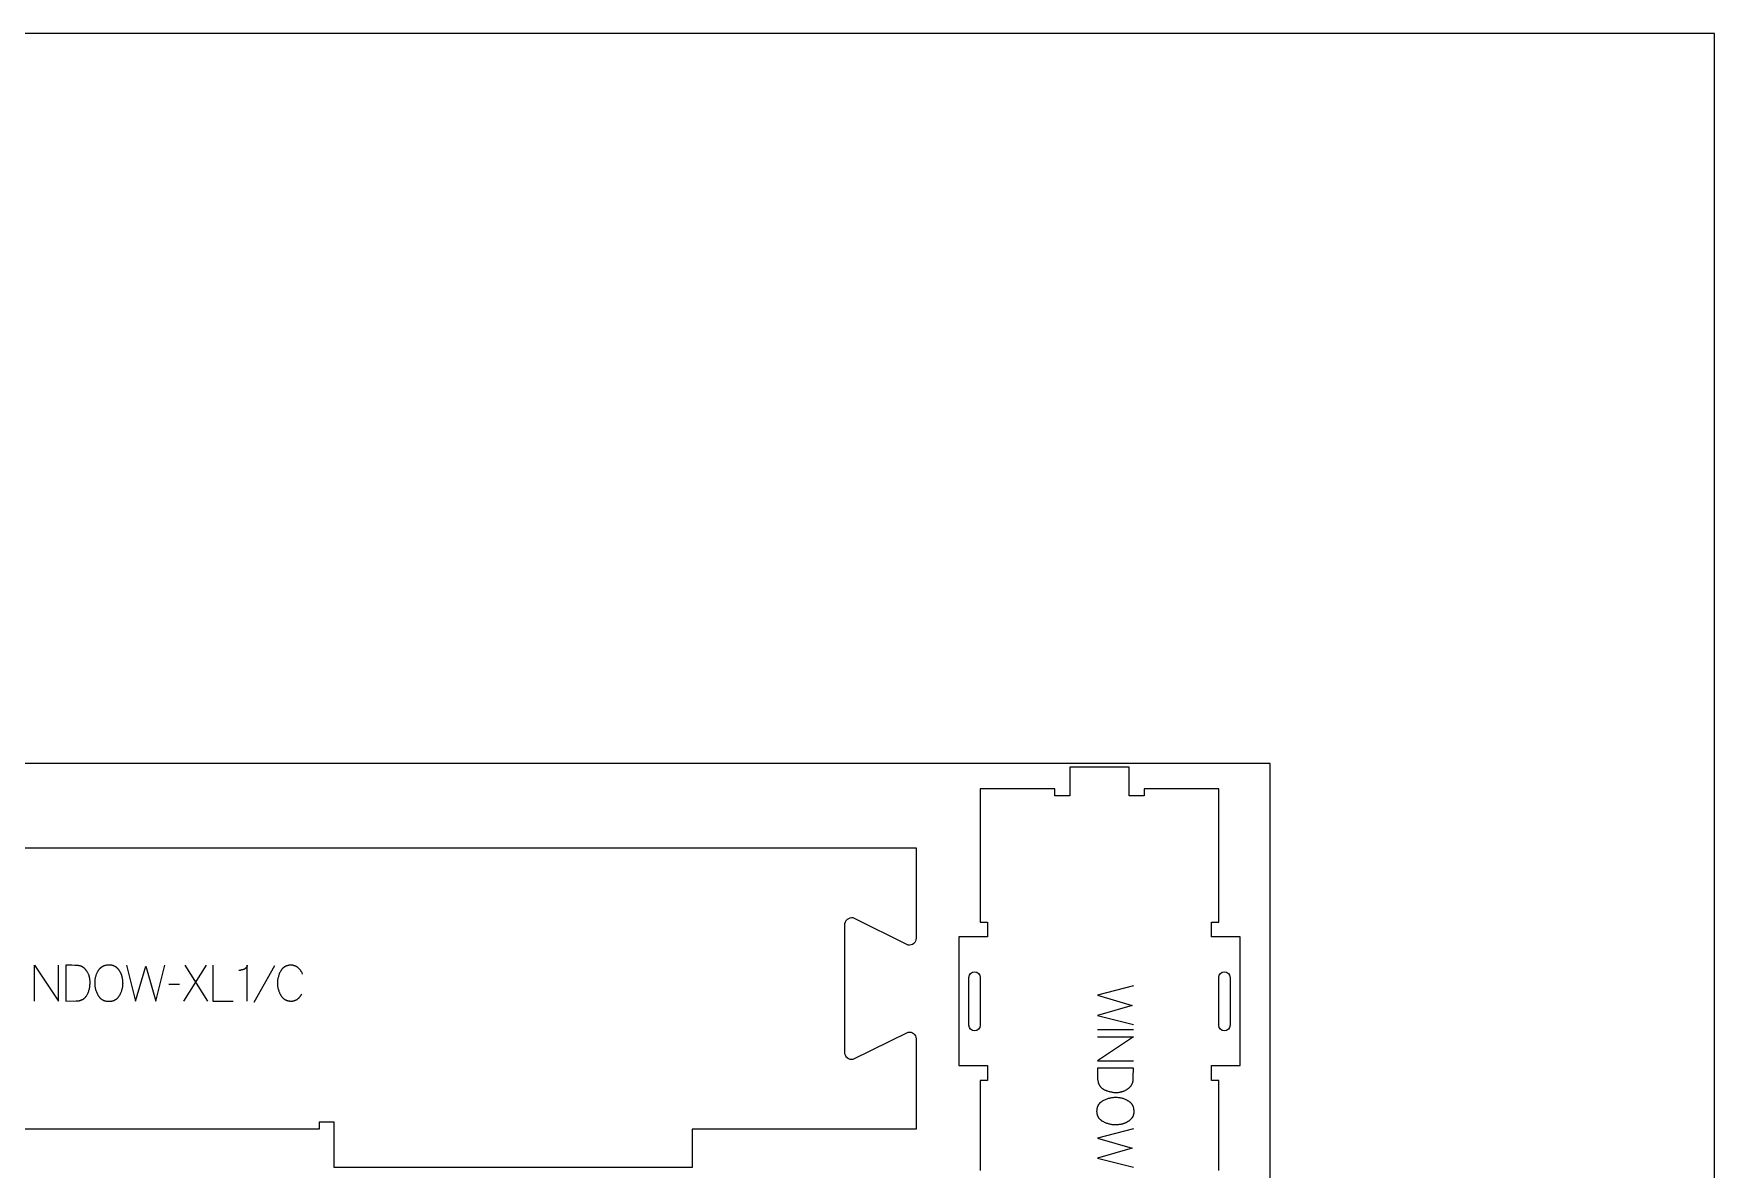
# Model space of a CAD drawing. Extents: x 0 to 4485, y 0 to 8771.
# Drawn here: x 1777 to 3183, y 4643 to 5593 of the extents above; entities that cross this region are included whole.
import ezdxf

# ---------------------------------------------------------------- set-up
doc = ezdxf.new("R2010")
doc.units = 0
for name, color, linetype in [('0_SHEET_SPRUCEPLY_2440X122', 1, 'CONTINUOUS'), ('1_ANYTOOL_1MMDEEP_LABELS_S', 2, 'CONTINUOUS'), ('3_ANYTOOL_CUTTHROUGH_INSID', 4, 'CONTINUOUS'), ('4_ANYTOOL_CUTTHROUGH_OUTSI', 5, 'CONTINUOUS'), ('DONOTCUT', 7, 'CONTINUOUS')]:
    doc.layers.add(name, color=color, linetype=linetype)

msp = doc.modelspace()

# ---------------------------------------------------------------- linework, layer by layer
at = {"layer": '0_SHEET_SPRUCEPLY_2440X122'}
msp.add_lwpolyline([(371.7, 4982.6), (371.7, 3762.6), (2811.7, 3762.6), (2811.7, 4982.6)], close=True, dxfattribs=at)
at = {"layer": '1_ANYTOOL_1MMDEEP_LABELS_S', "color": 2}
for points in [[(1777.9, 4783.9), (1777.9, 4813.9), (1798, 4783.9), (1798, 4813.9)], [(1854.8, 4813.9), (1862.5, 4783.9), (1871, 4813), (1879.5, 4783.9), (1887, 4813.9)], [(1921.5, 4813.9), (1902.6, 4783.9)], [(1922.8, 4783.9), (1903.8, 4813.9)], [(1927, 4813.9), (1927, 4783.9), (1944.1, 4783.9)], [(1955.8, 4783.9), (1955.8, 4813.9), (1955.8, 4813.8), (1955.8, 4813.6), (1955.8, 4813.5), (1955.7, 4813.3), (1955.7, 4813.2), (1955.7, 4813.1), (1955.6, 4812.9), (1955.6, 4812.8), (1955.5, 4812.7), (1955.5, 4812.6), (1955.4, 4812.5), (1955.4, 4812.4), (1955.4, 4812.4), (1955.3, 4812.3), (1955.3, 4812.3), (1955.3, 4812.2), (1955.2, 4812.1), (1955.2, 4812.1), (1955.2, 4812), (1955.1, 4812), (1955.1, 4811.9), (1955, 4811.9), (1955, 4811.8), (1954.9, 4811.8), (1954.9, 4811.7), (1954.9, 4811.7), (1954.8, 4811.6), (1954.8, 4811.6), (1954.7, 4811.5), (1954.7, 4811.5), (1954.6, 4811.4), (1954.6, 4811.4), (1954.5, 4811.3), (1954.4, 4811.2), (1954.3, 4811.1), (1954.1, 4811), (1954, 4810.9), (1953.9, 4810.9), (1953.8, 4810.8), (1953.6, 4810.7), (1953.5, 4810.7), (1953.4, 4810.6), (1953.2, 4810.5), (1952.9, 4810.4), (1952.6, 4810.3), (1952.4, 4810.2), (1952.1, 4810.1), (1951.8, 4810), (1951.5, 4809.9), (1951.2, 4809.9), (1951, 4809.8), (1950.7, 4809.7), (1950.4, 4809.7), (1950.2, 4809.7), (1949.9, 4809.6), (1949.6, 4809.6), (1949.4, 4809.6), (1949.1, 4809.6), (1948.9, 4809.6)], [(1978.6, 4813.4), (1961.4, 4782.6)], [(2002.2, 4806.4), (2002, 4806.8), (2001.8, 4807.2), (2001.7, 4807.6), (2001.5, 4808), (2001.3, 4808.3), (2001.1, 4808.7), (2000.8, 4809), (2000.6, 4809.4), (2000.4, 4809.7), (2000.1, 4810), (1999.9, 4810.3), (1999.6, 4810.6), (1999.3, 4810.9), (1999, 4811.2), (1998.7, 4811.5), (1998.4, 4811.8), (1998.3, 4811.9), (1998.1, 4812), (1997.9, 4812.1), (1997.8, 4812.3), (1997.6, 4812.4), (1997.4, 4812.5), (1997.3, 4812.6), (1997.1, 4812.7), (1996.9, 4812.8), (1996.7, 4812.9), (1996.6, 4813), (1996.4, 4813.1), (1996.2, 4813.1), (1996, 4813.2), (1995.8, 4813.3), (1995.6, 4813.4), (1995.4, 4813.4), (1995.2, 4813.5), (1995.1, 4813.5), (1994.9, 4813.6), (1994.7, 4813.6), (1994.5, 4813.7), (1994.2, 4813.7), (1994, 4813.8), (1993.8, 4813.8), (1993.6, 4813.8), (1993.4, 4813.8), (1993.2, 4813.9), (1993, 4813.9), (1992.8, 4813.9), (1992.5, 4813.9), (1992.3, 4813.9), (1992, 4813.9), (1991.6, 4813.9), (1991.3, 4813.9), (1991, 4813.8), (1990.6, 4813.8), (1990.3, 4813.7), (1990, 4813.7), (1989.7, 4813.6), (1989.4, 4813.5), (1989.1, 4813.4), (1988.8, 4813.3), (1988.5, 4813.2), (1988.3, 4813.1), (1988.1, 4813.1), (1988, 4813), (1987.9, 4812.9), (1987.7, 4812.9), (1987.6, 4812.8), (1987.5, 4812.7), (1987.3, 4812.6), (1987.2, 4812.6), (1987.1, 4812.5), (1986.9, 4812.4), (1986.8, 4812.3), (1986.7, 4812.2), (1986.6, 4812.1), (1986.5, 4812.1), (1986.2, 4811.9), (1986, 4811.7), (1985.8, 4811.5), (1985.5, 4811.3), (1985.3, 4811), (1985.1, 4810.8), (1984.9, 4810.6), (1984.7, 4810.3), (1984.5, 4810), (1984.3, 4809.8), (1984.2, 4809.5), (1984, 4809.2), (1983.6, 4808.6), (1983.3, 4808), (1983, 4807.4), (1982.7, 4806.8), (1982.5, 4806.2), (1982.3, 4805.6), (1982.1, 4804.9), (1981.9, 4804.3), (1981.7, 4803.6), (1981.6, 4803), (1981.4, 4802.3), (1981.3, 4801.6), (1981.3, 4801), (1981.2, 4800.3), (1981.2, 4799.6), (1981.2, 4798.9), (1981.2, 4798.2), (1981.2, 4797.5), (1981.3, 4796.8), (1981.3, 4796.1), (1981.4, 4795.5), (1981.6, 4794.8), (1981.7, 4794.2), (1981.8, 4793.8), (1981.9, 4793.5), (1982, 4793.2), (1982.1, 4792.9), (1982.2, 4792.6), (1982.3, 4792.2), (1982.4, 4791.9), (1982.5, 4791.6), (1982.8, 4791), (1983, 4790.4), (1983.3, 4789.8), (1983.7, 4789.2), (1984, 4788.6), (1984.2, 4788.3), (1984.4, 4788), (1984.6, 4787.7), (1984.8, 4787.5), (1985, 4787.2), (1985.2, 4787), (1985.4, 4786.8), (1985.6, 4786.5), (1985.9, 4786.3), (1986.1, 4786.1), (1986.3, 4785.9), (1986.4, 4785.8), (1986.6, 4785.7), (1986.7, 4785.6), (1986.8, 4785.5), (1986.9, 4785.5), (1987.1, 4785.4), (1987.2, 4785.3), (1987.3, 4785.2), (1987.5, 4785.1), (1987.6, 4785.1), (1987.7, 4785), (1987.9, 4784.9), (1988.2, 4784.8), (1988.4, 4784.7), (1988.7, 4784.6), (1989, 4784.4), (1989.3, 4784.4), (1989.6, 4784.3), (1989.9, 4784.2), (1990.3, 4784.1), (1990.6, 4784.1), (1990.9, 4784), (1991.3, 4784), (1991.6, 4783.9), (1991.9, 4783.9), (1992.3, 4783.9), (1992.7, 4783.9), (1993, 4783.9), (1993.4, 4783.9), (1993.6, 4783.9), (1993.8, 4783.9), (1994, 4784), (1994.1, 4784), (1994.3, 4784), (1994.5, 4784.1), (1994.7, 4784.1), (1994.8, 4784.1), (1995, 4784.2), (1995.2, 4784.2), (1995.3, 4784.3), (1995.5, 4784.3), (1995.7, 4784.4), (1995.8, 4784.4), (1996, 4784.5), (1996.1, 4784.5), (1996.3, 4784.6), (1996.4, 4784.7), (1996.6, 4784.7), (1996.7, 4784.8), (1996.9, 4784.9), (1997, 4785), (1997.2, 4785.1), (1997.3, 4785.1), (1997.5, 4785.2), (1997.6, 4785.3), (1997.7, 4785.4), (1997.9, 4785.5), (1998.1, 4785.7), (1998.4, 4785.9), (1998.7, 4786.2), (1998.9, 4786.4), (1999.2, 4786.6), (1999.4, 4786.9), (1999.6, 4787.1), (1999.9, 4787.4), (2000.1, 4787.7), (2000.3, 4787.9), (2000.5, 4788.2), (2000.7, 4788.5), (2000.9, 4788.8), (2001.1, 4789.1), (2001.3, 4789.4), (2001.5, 4789.7)], [(1899.2, 4797.8), (1890.4, 4797.7)], [(2697.3, 4796.5), (2667.3, 4788.7), (2696.4, 4780.3), (2667.3, 4771.8), (2697.3, 4764.3)], [(2697.3, 4759.9), (2667.3, 4759.9)], [(2667.3, 4753.9), (2697.3, 4753.9), (2667.3, 4733.9), (2697.3, 4733.9)], [(2697.3, 4677.1), (2667.3, 4669.3), (2696.4, 4660.9), (2667.3, 4652.4), (2697.3, 4644.9)]]:
    msp.add_lwpolyline(points, dxfattribs=at)
for points in [[(1804, 4813.9), (1804, 4783.9), (1812.6, 4784), (1813, 4784), (1813.4, 4784), (1813.8, 4784), (1814.2, 4784.1), (1814.5, 4784.1), (1814.9, 4784.2), (1815.3, 4784.2), (1815.6, 4784.3), (1816, 4784.4), (1816.3, 4784.5), (1816.7, 4784.6), (1817, 4784.7), (1817.3, 4784.8), (1817.5, 4784.9), (1817.6, 4785), (1817.8, 4785.1), (1817.9, 4785.1), (1818.1, 4785.2), (1818.2, 4785.3), (1818.3, 4785.4), (1818.5, 4785.4), (1818.6, 4785.5), (1818.8, 4785.6), (1818.9, 4785.7), (1819, 4785.8), (1819.2, 4785.9), (1819.3, 4786), (1819.4, 4786.1), (1819.5, 4786.2), (1819.7, 4786.3), (1819.8, 4786.4), (1819.9, 4786.5), (1820, 4786.6), (1820.1, 4786.7), (1820.3, 4786.8), (1820.4, 4786.9), (1820.5, 4787.1), (1820.6, 4787.2), (1820.7, 4787.3), (1820.8, 4787.4), (1820.9, 4787.6), (1821, 4787.7), (1821.1, 4787.8), (1821.2, 4788), (1821.3, 4788.1), (1821.5, 4788.4), (1821.7, 4788.7), (1821.8, 4789), (1822.1, 4789.6), (1822.4, 4790.2), (1822.7, 4790.9), (1823, 4791.5), (1823.2, 4792.1), (1823.4, 4792.8), (1823.6, 4793.4), (1823.8, 4794.1), (1823.9, 4794.8), (1824.1, 4795.4), (1824.2, 4796.1), (1824.3, 4796.8), (1824.3, 4797.5), (1824.4, 4798.2), (1824.4, 4798.9), (1824.4, 4799.6), (1824.4, 4800.2), (1824.4, 4800.8), (1824.3, 4801.4), (1824.3, 4801.9), (1824.2, 4802.5), (1824.1, 4802.8), (1824.1, 4803.1), (1824, 4803.4), (1824, 4803.6), (1823.9, 4803.9), (1823.8, 4804.2), (1823.7, 4804.5), (1823.7, 4804.7), (1823.6, 4805), (1823.5, 4805.3), (1823.4, 4805.5), (1823.3, 4805.8), (1823.2, 4806.1), (1823, 4806.3), (1822.8, 4806.9), (1822.5, 4807.4), (1822.3, 4807.9), (1822, 4808.4), (1821.8, 4808.7), (1821.6, 4809), (1821.4, 4809.3), (1821.2, 4809.6), (1820.9, 4809.8), (1820.7, 4810.1), (1820.5, 4810.4), (1820.3, 4810.6), (1820.1, 4810.8), (1819.9, 4811.1), (1819.6, 4811.3), (1819.4, 4811.5), (1819.2, 4811.7), (1818.9, 4811.9), (1818.7, 4812), (1818.4, 4812.2), (1818.2, 4812.4), (1817.9, 4812.5), (1817.7, 4812.6), (1817.4, 4812.8), (1817.2, 4812.9), (1816.9, 4813), (1816.6, 4813.1), (1816.3, 4813.2), (1816.1, 4813.3), (1815.8, 4813.4), (1815.5, 4813.4), (1815.2, 4813.5), (1814.9, 4813.5), (1814.6, 4813.6), (1814.3, 4813.6), (1814, 4813.6), (1811.6, 4813.7), (1809.1, 4813.8), (1806.6, 4813.9)], [(1840.5, 4814.2), (1840.9, 4814.2), (1841.2, 4814.2), (1841.6, 4814.2), (1842, 4814.1), (1842.1, 4814.1), (1842.3, 4814.1), (1842.5, 4814.1), (1842.6, 4814), (1842.8, 4814), (1843, 4814), (1843.1, 4813.9), (1843.3, 4813.9), (1843.4, 4813.8), (1843.6, 4813.8), (1843.8, 4813.7), (1843.9, 4813.7), (1844.1, 4813.6), (1844.2, 4813.5), (1844.4, 4813.5), (1844.5, 4813.4), (1844.6, 4813.3), (1844.8, 4813.3), (1844.9, 4813.2), (1845.1, 4813.1), (1845.2, 4813), (1845.3, 4812.9), (1845.5, 4812.8), (1845.6, 4812.8), (1845.9, 4812.6), (1846.1, 4812.4), (1846.4, 4812.2), (1846.6, 4812), (1846.8, 4811.8), (1847.1, 4811.5), (1847.3, 4811.3), (1847.5, 4811.1), (1847.7, 4810.8), (1847.9, 4810.6), (1848.1, 4810.3), (1848.3, 4810.1), (1848.5, 4809.8), (1848.7, 4809.6), (1848.9, 4809.3), (1849.1, 4809), (1849.2, 4808.7), (1849.4, 4808.4), (1849.5, 4808.1), (1849.7, 4807.8), (1849.8, 4807.5), (1850, 4807.2), (1850.1, 4806.9), (1850.2, 4806.6), (1850.3, 4806.3), (1850.5, 4806), (1850.6, 4805.7), (1850.7, 4805.3), (1850.8, 4805), (1850.9, 4804.7), (1850.9, 4804.3), (1851, 4804), (1851.2, 4803.3), (1851.3, 4802.6), (1851.4, 4802), (1851.5, 4801.3), (1851.6, 4800.6), (1851.6, 4800), (1851.6, 4799.4), (1851.7, 4798.7), (1851.6, 4798.1), (1851.6, 4797.4), (1851.6, 4796.8), (1851.5, 4796.2), (1851.4, 4795.5), (1851.3, 4794.9), (1851.1, 4794.3), (1851, 4793.6), (1850.8, 4793), (1850.6, 4792.3), (1850.3, 4791.7), (1850.1, 4791.1), (1849.8, 4790.4), (1849.5, 4789.8), (1849.2, 4789.2), (1848.9, 4788.5), (1848.7, 4788.2), (1848.5, 4787.9), (1848.3, 4787.6), (1848.1, 4787.3), (1847.9, 4787.1), (1847.7, 4786.8), (1847.5, 4786.5), (1847.3, 4786.3), (1847.2, 4786.2), (1847.1, 4786.1), (1847, 4785.9), (1846.8, 4785.8), (1846.7, 4785.7), (1846.6, 4785.6), (1846.5, 4785.5), (1846.4, 4785.4), (1846.2, 4785.3), (1846.1, 4785.2), (1846, 4785.1), (1845.9, 4785), (1845.7, 4784.9), (1845.6, 4784.9), (1845.5, 4784.8), (1845.3, 4784.7), (1845.2, 4784.6), (1845, 4784.5), (1844.9, 4784.5), (1844.8, 4784.4), (1844.6, 4784.3), (1844.5, 4784.3), (1844.3, 4784.2), (1844.2, 4784.1), (1844, 4784.1), (1843.9, 4784), (1843.7, 4784), (1843.6, 4783.9), (1843.3, 4783.8), (1842.9, 4783.7), (1842.6, 4783.7), (1842.3, 4783.6), (1841.9, 4783.5), (1841.6, 4783.5), (1841.3, 4783.5), (1840.9, 4783.4), (1840.5, 4783.4), (1840.2, 4783.4), (1839.8, 4783.4), (1839.4, 4783.4), (1839, 4783.5), (1838.7, 4783.5), (1838.3, 4783.5), (1838, 4783.6), (1837.6, 4783.7), (1837.3, 4783.7), (1837, 4783.8), (1836.6, 4783.9), (1836.5, 4784), (1836.3, 4784), (1836.2, 4784.1), (1836, 4784.2), (1835.9, 4784.2), (1835.7, 4784.3), (1835.6, 4784.3), (1835.4, 4784.4), (1835.3, 4784.5), (1835.1, 4784.6), (1835, 4784.6), (1834.8, 4784.7), (1834.7, 4784.8), (1834.6, 4784.9), (1834.4, 4785), (1834.3, 4785.1), (1834.2, 4785.2), (1834, 4785.2), (1833.9, 4785.3), (1833.8, 4785.4), (1833.7, 4785.5), (1833.5, 4785.7), (1833.4, 4785.8), (1833.3, 4785.9), (1833.2, 4786), (1833.1, 4786.1), (1832.9, 4786.2), (1832.8, 4786.3), (1832.7, 4786.5), (1832.6, 4786.6), (1832.4, 4786.8), (1832.2, 4787.1), (1832, 4787.4), (1831.8, 4787.7), (1831.6, 4788), (1831.4, 4788.3), (1831.2, 4788.6), (1830.9, 4789.3), (1830.6, 4789.9), (1830.3, 4790.6), (1830, 4791.2), (1829.8, 4791.9), (1829.5, 4792.5), (1829.3, 4793.2), (1829.2, 4793.8), (1829, 4794.5), (1828.9, 4795.1), (1828.7, 4795.8), (1828.6, 4796.4), (1828.6, 4797.1), (1828.5, 4797.7), (1828.5, 4798.4), (1828.5, 4799), (1828.5, 4799.7), (1828.5, 4800.4), (1828.6, 4801.1), (1828.6, 4801.8), (1828.7, 4802.4), (1828.9, 4803.1), (1829, 4803.8), (1829.2, 4804.4), (1829.4, 4805.1), (1829.6, 4805.7), (1829.8, 4806.3), (1830.1, 4807), (1830.4, 4807.6), (1830.7, 4808.2), (1831, 4808.8), (1831.4, 4809.4), (1831.5, 4809.7), (1831.7, 4810), (1831.9, 4810.3), (1832.1, 4810.5), (1832.3, 4810.8), (1832.6, 4811.1), (1832.8, 4811.3), (1833, 4811.5), (1833.1, 4811.6), (1833.3, 4811.7), (1833.4, 4811.9), (1833.5, 4812), (1833.6, 4812.1), (1833.7, 4812.2), (1833.9, 4812.3), (1834, 4812.4), (1834.1, 4812.4), (1834.3, 4812.5), (1834.4, 4812.6), (1834.5, 4812.7), (1834.7, 4812.8), (1834.8, 4812.9), (1834.9, 4813), (1835.1, 4813), (1835.2, 4813.1), (1835.4, 4813.2), (1835.7, 4813.3), (1836, 4813.4), (1836.3, 4813.6), (1836.6, 4813.7), (1836.9, 4813.8), (1837.3, 4813.9), (1837.6, 4813.9), (1837.9, 4814), (1838.3, 4814.1), (1838.6, 4814.1), (1839, 4814.2), (1839.4, 4814.2), (1839.7, 4814.2), (1840.1, 4814.2)], [(2697.3, 4727.8), (2667.3, 4727.8), (2667.4, 4719.3), (2667.4, 4718.9), (2667.4, 4718.5), (2667.5, 4718.1), (2667.5, 4717.7), (2667.5, 4717.3), (2667.6, 4717), (2667.7, 4716.6), (2667.7, 4716.2), (2667.8, 4715.9), (2667.9, 4715.6), (2668, 4715.2), (2668.1, 4714.9), (2668.3, 4714.6), (2668.3, 4714.4), (2668.4, 4714.3), (2668.5, 4714.1), (2668.5, 4714), (2668.6, 4713.8), (2668.7, 4713.7), (2668.8, 4713.5), (2668.9, 4713.4), (2668.9, 4713.3), (2669, 4713.1), (2669.1, 4713), (2669.2, 4712.8), (2669.3, 4712.7), (2669.4, 4712.6), (2669.5, 4712.5), (2669.6, 4712.3), (2669.7, 4712.2), (2669.8, 4712.1), (2669.9, 4712), (2670, 4711.8), (2670.1, 4711.7), (2670.3, 4711.6), (2670.4, 4711.5), (2670.5, 4711.4), (2670.6, 4711.3), (2670.7, 4711.2), (2670.9, 4711.1), (2671, 4711), (2671.1, 4710.9), (2671.3, 4710.8), (2671.4, 4710.7), (2671.5, 4710.6), (2671.8, 4710.4), (2672.1, 4710.2), (2672.4, 4710.1), (2673, 4709.7), (2673.7, 4709.4), (2674.3, 4709.2), (2674.9, 4708.9), (2675.6, 4708.7), (2676.2, 4708.5), (2676.9, 4708.3), (2677.5, 4708.1), (2678.2, 4707.9), (2678.9, 4707.8), (2679.5, 4707.7), (2680.2, 4707.6), (2680.9, 4707.5), (2681.6, 4707.5), (2682.3, 4707.5), (2683, 4707.4), (2683.6, 4707.5), (2684.2, 4707.5), (2684.8, 4707.5), (2685.4, 4707.6), (2685.9, 4707.7), (2686.2, 4707.7), (2686.5, 4707.8), (2686.8, 4707.9), (2687.1, 4707.9), (2687.3, 4708), (2687.6, 4708.1), (2687.9, 4708.1), (2688.2, 4708.2), (2688.4, 4708.3), (2688.7, 4708.4), (2689, 4708.5), (2689.2, 4708.6), (2689.5, 4708.7), (2689.8, 4708.8), (2690.3, 4709.1), (2690.8, 4709.3), (2691.3, 4709.6), (2691.8, 4709.9), (2692.1, 4710.1), (2692.4, 4710.3), (2692.7, 4710.5), (2693, 4710.7), (2693.3, 4710.9), (2693.5, 4711.1), (2693.8, 4711.4), (2694, 4711.6), (2694.3, 4711.8), (2694.5, 4712), (2694.7, 4712.3), (2694.9, 4712.5), (2695.1, 4712.7), (2695.3, 4713), (2695.4, 4713.2), (2695.6, 4713.4), (2695.8, 4713.7), (2695.9, 4713.9), (2696.1, 4714.2), (2696.2, 4714.5), (2696.3, 4714.7), (2696.4, 4715), (2696.5, 4715.3), (2696.6, 4715.5), (2696.7, 4715.8), (2696.8, 4716.1), (2696.8, 4716.4), (2696.9, 4716.7), (2697, 4716.9), (2697, 4717.2), (2697, 4717.5), (2697, 4717.8), (2697.1, 4720.3), (2697.2, 4722.7), (2697.3, 4725.3)], [(2697.7, 4691.4), (2697.7, 4691), (2697.6, 4690.6), (2697.6, 4690.3), (2697.6, 4689.9), (2697.5, 4689.8), (2697.5, 4689.6), (2697.5, 4689.4), (2697.4, 4689.2), (2697.4, 4689.1), (2697.4, 4688.9), (2697.3, 4688.8), (2697.3, 4688.6), (2697.2, 4688.4), (2697.2, 4688.3), (2697.1, 4688.1), (2697.1, 4688), (2697, 4687.8), (2697, 4687.7), (2696.9, 4687.5), (2696.8, 4687.4), (2696.8, 4687.2), (2696.7, 4687.1), (2696.6, 4686.9), (2696.5, 4686.8), (2696.4, 4686.7), (2696.4, 4686.5), (2696.3, 4686.4), (2696.2, 4686.3), (2696, 4686), (2695.8, 4685.8), (2695.6, 4685.5), (2695.4, 4685.3), (2695.2, 4685), (2695, 4684.8), (2694.7, 4684.6), (2694.5, 4684.4), (2694.3, 4684.1), (2694, 4683.9), (2693.8, 4683.7), (2693.5, 4683.5), (2693.3, 4683.4), (2693, 4683.2), (2692.7, 4683), (2692.4, 4682.8), (2692.1, 4682.7), (2691.9, 4682.5), (2691.6, 4682.3), (2691.3, 4682.2), (2691, 4682), (2690.7, 4681.9), (2690.4, 4681.8), (2690, 4681.7), (2689.7, 4681.5), (2689.4, 4681.4), (2689.1, 4681.3), (2688.8, 4681.2), (2688.4, 4681.1), (2688.1, 4681), (2687.8, 4680.9), (2687.4, 4680.8), (2686.7, 4680.7), (2686.1, 4680.6), (2685.4, 4680.5), (2684.7, 4680.4), (2684.1, 4680.3), (2683.4, 4680.3), (2682.8, 4680.2), (2682.1, 4680.2), (2681.5, 4680.2), (2680.9, 4680.3), (2680.2, 4680.3), (2679.6, 4680.4), (2679, 4680.5), (2678.3, 4680.6), (2677.7, 4680.8), (2677, 4680.9), (2676.4, 4681.1), (2675.8, 4681.3), (2675.1, 4681.5), (2674.5, 4681.8), (2673.9, 4682.1), (2673.2, 4682.3), (2672.6, 4682.7), (2671.9, 4683), (2671.6, 4683.2), (2671.3, 4683.3), (2671, 4683.5), (2670.7, 4683.7), (2670.5, 4683.9), (2670.2, 4684.1), (2670, 4684.4), (2669.7, 4684.6), (2669.6, 4684.7), (2669.5, 4684.8), (2669.4, 4684.9), (2669.3, 4685), (2669.1, 4685.1), (2669, 4685.3), (2668.9, 4685.4), (2668.8, 4685.5), (2668.7, 4685.6), (2668.6, 4685.8), (2668.5, 4685.9), (2668.5, 4686), (2668.4, 4686.2), (2668.3, 4686.3), (2668.2, 4686.4), (2668.1, 4686.6), (2668, 4686.7), (2668, 4686.8), (2667.9, 4687), (2667.8, 4687.1), (2667.8, 4687.3), (2667.7, 4687.4), (2667.6, 4687.5), (2667.6, 4687.7), (2667.5, 4687.8), (2667.4, 4688), (2667.4, 4688.1), (2667.3, 4688.3), (2667.2, 4688.6), (2667.2, 4688.9), (2667.1, 4689.3), (2667, 4689.6), (2667, 4689.9), (2666.9, 4690.3), (2666.9, 4690.6), (2666.9, 4691), (2666.8, 4691.3), (2666.8, 4691.7), (2666.8, 4692.1), (2666.9, 4692.5), (2666.9, 4692.8), (2666.9, 4693.2), (2667, 4693.6), (2667, 4693.9), (2667.1, 4694.3), (2667.2, 4694.6), (2667.3, 4694.9), (2667.3, 4695.2), (2667.4, 4695.4), (2667.5, 4695.6), (2667.5, 4695.7), (2667.6, 4695.9), (2667.6, 4696), (2667.7, 4696.2), (2667.8, 4696.3), (2667.8, 4696.5), (2667.9, 4696.6), (2668, 4696.8), (2668.1, 4696.9), (2668.1, 4697), (2668.2, 4697.2), (2668.3, 4697.3), (2668.4, 4697.4), (2668.5, 4697.6), (2668.6, 4697.7), (2668.7, 4697.8), (2668.8, 4698), (2668.9, 4698.1), (2669, 4698.2), (2669.1, 4698.3), (2669.2, 4698.5), (2669.3, 4698.6), (2669.4, 4698.7), (2669.5, 4698.8), (2669.6, 4698.9), (2669.8, 4699.1), (2669.9, 4699.2), (2670, 4699.3), (2670.3, 4699.5), (2670.5, 4699.7), (2670.8, 4699.9), (2671.1, 4700.1), (2671.4, 4700.3), (2671.7, 4700.5), (2672, 4700.6), (2672.7, 4701), (2673.3, 4701.3), (2674, 4701.6), (2674.6, 4701.9), (2675.3, 4702.1), (2675.9, 4702.3), (2676.6, 4702.5), (2677.2, 4702.7), (2677.9, 4702.9), (2678.5, 4703), (2679.2, 4703.1), (2679.8, 4703.2), (2680.5, 4703.3), (2681.1, 4703.4), (2681.8, 4703.4), (2682.4, 4703.4), (2683.1, 4703.4), (2683.8, 4703.4), (2684.5, 4703.3), (2685.2, 4703.2), (2685.9, 4703.1), (2686.5, 4703), (2687.2, 4702.9), (2687.8, 4702.7), (2688.5, 4702.5), (2689.1, 4702.3), (2689.7, 4702), (2690.4, 4701.8), (2691, 4701.5), (2691.6, 4701.2), (2692.2, 4700.9), (2692.8, 4700.5), (2693.1, 4700.3), (2693.4, 4700.1), (2693.7, 4699.9), (2694, 4699.7), (2694.2, 4699.5), (2694.5, 4699.3), (2694.7, 4699.1), (2694.9, 4698.9), (2695.1, 4698.7), (2695.2, 4698.6), (2695.3, 4698.5), (2695.4, 4698.4), (2695.5, 4698.3), (2695.6, 4698.1), (2695.7, 4698), (2695.8, 4697.9), (2695.9, 4697.7), (2696, 4697.6), (2696, 4697.5), (2696.1, 4697.3), (2696.2, 4697.2), (2696.3, 4697.1), (2696.4, 4696.9), (2696.5, 4696.8), (2696.5, 4696.6), (2696.6, 4696.5), (2696.7, 4696.2), (2696.9, 4695.9), (2697, 4695.6), (2697.1, 4695.3), (2697.2, 4695), (2697.3, 4694.6), (2697.4, 4694.3), (2697.4, 4693.9), (2697.5, 4693.6), (2697.5, 4693.2), (2697.6, 4692.9), (2697.6, 4692.5), (2697.6, 4692.1), (2697.7, 4691.8)]]:
    msp.add_lwpolyline(points, close=True, dxfattribs=at)
at = {"layer": '3_ANYTOOL_CUTTHROUGH_INSID', "color": 4}
for points in [[(2569.2, 4763.7, -1), (2559.7, 4763.7), (2559.7, 4803.7, -1), (2569.2, 4803.7)], [(2768.7, 4763.7), (2768.7, 4803.7, -1), (2778.2, 4803.7), (2778.2, 4763.7, -1)]]:
    msp.add_lwpolyline(points, format="xyb", close=True, dxfattribs=at)
at = {"layer": '4_ANYTOOL_CUTTHROUGH_OUTSI', "color": 5}
msp.add_lwpolyline([(2768.7, 4642), (2768.7, 4717.5), (2762.7, 4717.5), (2762.7, 4730), (2786.7, 4730), (2786.7, 4837.5), (2762.7, 4837.5), (2762.7, 4850), (2768.7, 4850), (2768.7, 4961.5), (2706.2, 4961.5), (2706.2, 4955.5), (2693.7, 4955.5), (2693.7, 4979.5), (2644.2, 4979.5), (2644.2, 4955.5), (2631.7, 4955.5), (2631.7, 4961.5), (2569.2, 4961.5), (2569.2, 4850), (2575.2, 4850), (2575.2, 4837.5), (2551.2, 4837.5), (2551.2, 4730), (2575.2, 4730), (2575.2, 4717.5), (2569.2, 4717.5), (2569.2, 4642)], dxfattribs=at)
msp.add_lwpolyline([(1428.5, 4912.1), (2028.3, 4912.1), (2515.5, 4912.1), (2515.5, 4836.4), (2515.5, 4836.4, -0.461531), (2508.8, 4830.7), (2462.8, 4853.4), (2462.8, 4853.4), (2462.8, 4853.4), (2462.8, 4853.4, 0.463455), (2455.5, 4847.3), (2455.5, 4741.4, 0.220464), (2457.7, 4736.6, 0.220464), (2462.8, 4735.3), (2462.8, 4735.3), (2462.8, 4735.3), (2508.8, 4757.9), (2508.8, 4757.9, -0.461531), (2515.5, 4752.3), (2515.5, 4676.6), (2328.3, 4676.6), (2328, 4676.6), (2328, 4676.3), (2328, 4644.6), (2028.5, 4644.6), (2028.5, 4682.6), (2016, 4682.6), (2016, 4676.6), (1740.5, 4676.6)], format="xyb", dxfattribs=at)
at = {"layer": 'DONOTCUT'}
msp.add_lwpolyline([(0, 0), (3183.4, 0), (3183.4, 5593.4), (0, 5593.4)], close=True, dxfattribs=at)

doc.saveas('drawing.dxf')
